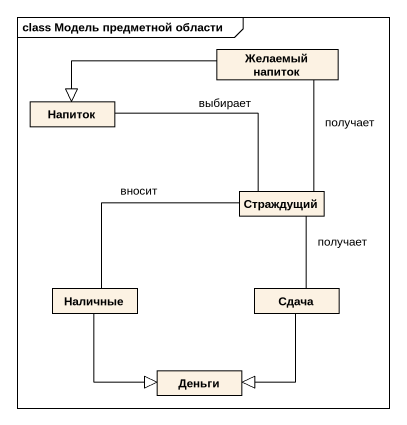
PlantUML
@startuml
mainframe class Модель предметной области
hide circle
hide empty members
class "Желаемый напиток" as Желаемый_напиток
class Напиток
class Страждущий
class Наличные
class Сдача
class Деньги
Желаемый_напиток -left-|> Напиток
Страждущий -up- Желаемый_напиток : получает
Страждущий -left- Напиток : выбирает
Страждущий -left- Наличные : вносит
Страждущий -- Сдача : получает
Наличные --|> Деньги
Сдача --|> Деньги
@enduml
